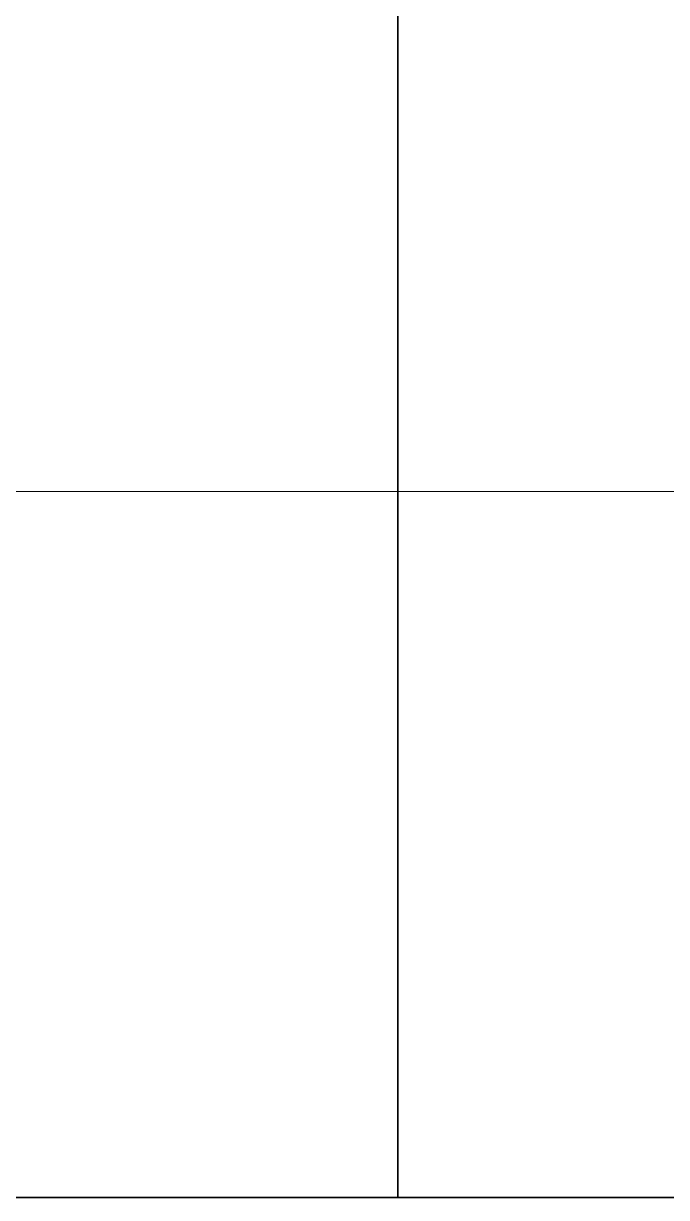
# Model space of a CAD drawing. Extents: x 218 to 1434, y 54 to 743.
# Drawn here: x 936.3 to 940.85, y 405.03 to 413.35 of the extents above; entities that cross this region are included whole.
import ezdxf

# ---------------------------------------------------------------- set-up
doc = ezdxf.new("R2010")
doc.units = 0

msp = doc.modelspace()

# ---------------------------------------------------------------- linework, layer by layer
at = {"color": 7, "lineweight": 35}
msp.add_line((938.9538, 430.9697), (938.9538, 410.0303), dxfattribs=at)
msp.add_line((938.9538, 430.9697), (938.9538, 410.0303), dxfattribs=at)
at = {"color": 7, "lineweight": 13, "ltscale": 0.075}
for p, q in [((938.9538, 410.0303), (935.9538, 410.0303)), ((941.9538, 410.0303), (938.9538, 410.0303))]:
    msp.add_line(p, q, dxfattribs=at)
at = {"color": 7, "lineweight": 35, "ltscale": 0.125}
msp.add_line((938.9538, 405.0303), (938.9538, 410.0303), dxfattribs=at)
msp.add_line((938.9538, 405.0303), (938.9538, 410.0303), dxfattribs=at)
at = {"color": 7, "lineweight": 35, "ltscale": 0.075}
for p, q in [((938.9538, 405.0303), (935.9538, 405.0303)), ((941.9538, 405.0303), (938.9538, 405.0303))]:
    msp.add_line(p, q, dxfattribs=at)

doc.saveas('drawing.dxf')
